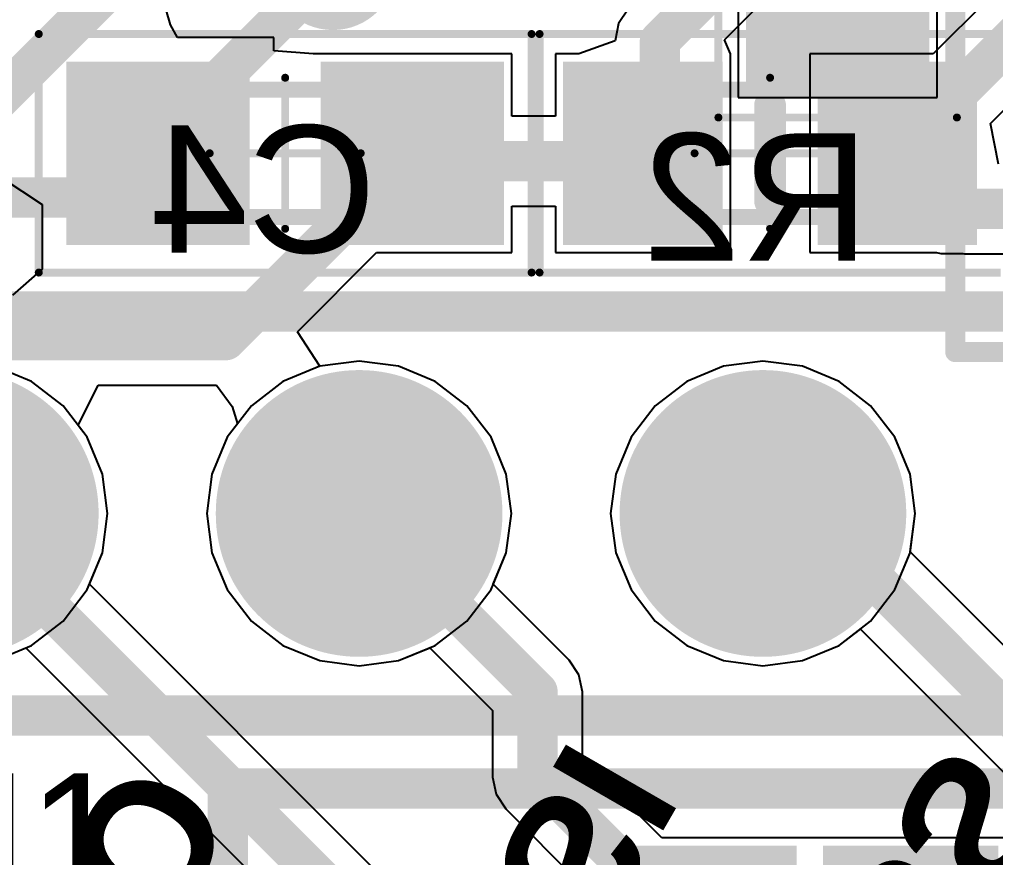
# Model space of a CAD drawing. Header units: inches. Extents: x -2.6 to 46, y -0.6 to 52.9.
# Drawn here: x 16.55 to 22.69, y 40.9 to 46.17 of the extents above; entities that cross this region are included whole.
import ezdxf

# ---------------------------------------------------------------- set-up
doc = ezdxf.new("R2010")
doc.units = ezdxf.units.IN
for name, color, linetype in [('Bottom Layer', 5, 'Continuous'), ('Bottom Overlay', 54, 'Continuous'), ('Bottom Paste', 16, 'Continuous'), ('Bottom Solder', 6, 'Continuous'), ('Mechanical 13', 56, 'Continuous'), ('Mechanical 15', 56, 'Continuous'), ('Multi-Layer', 9, 'Continuous'), ('Top Layer', 1, 'Continuous'), ('Top Overlay', 2, 'Continuous'), ('Top Paste', 8, 'Continuous'), ('Top Solder', 216, 'Continuous')]:
    doc.layers.add(name, color=color, linetype=linetype)
doc.styles.add('Arial', font='', dxfattribs={"height": 0.2})
doc.styles.add('Arial_Bold', font='', dxfattribs={"height": 0.2})
doc.styles.get('Arial').set_extended_font_data('Arial')
doc.styles.get('Arial_Bold').set_extended_font_data('Arial', bold=True)

msp = doc.modelspace()

# ---------------------------------------------------------------- hatches: boundary and pattern name
at = {"layer": 'Bottom Layer'}
h = msp.add_hatch(color=5, dxfattribs=at)
edge = h.paths.add_edge_path()
edge.add_arc((18.52499978, 46.50000098), 0.3999992, 0, 360)
msp.add_hatch(color=5, dxfattribs=at).paths.add_polyline_path([(22.1750001, 45.82499852), (21.22499946, 45.82499852), (21.22499946, 46.77499915999999), (22.1750001, 46.77499915999999)])
h = msp.add_hatch(color=5, dxfattribs=at)
edge = h.paths.add_edge_path()
edge.add_arc((16.15000072, 43.06000024), 0.7999984, 0, 360)
h = msp.add_hatch(color=5, dxfattribs=at)
edge = h.paths.add_edge_path()
edge.add_arc((18.69000072, 43.06000024), 0.7999984, 0, 360)
h = msp.add_hatch(color=5, dxfattribs=at)
edge = h.paths.add_edge_path()
edge.add_arc((21.23000072, 43.06000024), 0.7999984, 0, 360)
at = {"layer": 'Bottom Paste'}
msp.add_hatch(color=16, dxfattribs=at).paths.add_polyline_path([(22.1750001, 45.82499852), (21.22499946, 45.82499852), (21.22499946, 46.77499915999999), (22.1750001, 46.77499915999999)])
at = {"layer": 'Bottom Solder'}
msp.add_hatch(color=6, dxfattribs=at).paths.add_polyline_path([(22.2766001, 45.72339852), (21.12339946, 45.72339852), (21.12339946, 46.87659916), (22.2766001, 46.87659916)])
h = msp.add_hatch(color=6, dxfattribs=at)
edge = h.paths.add_edge_path()
edge.add_arc((16.15000072, 43.06000024), 0.9015983999999999, 0, 360)
h = msp.add_hatch(color=6, dxfattribs=at)
edge = h.paths.add_edge_path()
edge.add_arc((18.69000072, 43.06000024), 0.9015983999999999, 0, 360)
h = msp.add_hatch(color=6, dxfattribs=at)
edge = h.paths.add_edge_path()
edge.add_arc((21.23000072, 43.06000024), 0.9015983999999999, 0, 360)
at = {"layer": 'Multi-Layer'}
h = msp.add_hatch(color=9, dxfattribs=at)
edge = h.paths.add_edge_path()
edge.add_arc((16.15000072, 43.06000024), 0.7999984, 0, 360)
h = msp.add_hatch(color=9, dxfattribs=at)
edge = h.paths.add_edge_path()
edge.add_arc((18.69000072, 43.06000024), 0.7999984, 0, 360)
h = msp.add_hatch(color=9, dxfattribs=at)
edge = h.paths.add_edge_path()
edge.add_arc((21.23000072, 43.06000024), 0.7999984, 0, 360)
at = {"layer": 'Top Layer'}
h = msp.add_hatch(color=1, dxfattribs=at)
edge = h.paths.add_edge_path()
edge.add_arc((18.52499978, 46.50000098), 0.3999992, 0, 360)
for points in [[(16.95000166, 44.8499992), (16.95000166, 45.79999984), (17.9000023, 45.79999984), (17.9000023, 44.8499992)], [(18.550001, 44.8499992), (18.550001, 45.79999984), (19.50000164, 45.79999984), (19.50000164, 44.8499992)], [(20.07500049, 44.8499992), (20.07500049, 45.79999984), (20.87500143, 45.79999984), (20.87500143, 44.8499992)], [(22.47499823, 45.79999984), (22.47499823, 44.8499992), (21.67499729, 44.8499992), (21.67499729, 45.79999984)]]:
    msp.add_hatch(color=1, dxfattribs=at).paths.add_polyline_path(points)
h = msp.add_hatch(color=1, dxfattribs=at)
edge = h.paths.add_edge_path()
edge.add_arc((16.15000072, 43.06000024), 0.7999984, 0, 360)
h = msp.add_hatch(color=1, dxfattribs=at)
edge = h.paths.add_edge_path()
edge.add_arc((18.69000072, 43.06000024), 0.7999984, 0, 360)
h = msp.add_hatch(color=1, dxfattribs=at)
edge = h.paths.add_edge_path()
edge.add_arc((21.23000072, 43.06000024), 0.7999984, 0, 360)
at = {"layer": 'Top Paste'}
for points in [[(16.95000166, 44.8499992), (16.95000166, 45.79999984), (17.9000023, 45.79999984), (17.9000023, 44.8499992)], [(18.550001, 44.8499992), (18.550001, 45.79999984), (19.50000164, 45.79999984), (19.50000164, 44.8499992)], [(20.07500049, 44.8499992), (20.07500049, 45.79999984), (20.87500143, 45.79999984), (20.87500143, 44.8499992)], [(22.47499823, 45.79999984), (22.47499823, 44.8499992), (21.67499729, 44.8499992), (21.67499729, 45.79999984)]]:
    msp.add_hatch(color=8, dxfattribs=at).paths.add_polyline_path(points)
at = {"layer": 'Top Solder'}
for points in [[(16.84840166, 44.7483992), (16.84840166, 45.90159984), (18.0016023, 45.90159984), (18.0016023, 44.7483992)], [(18.448401, 44.7483992), (18.448401, 45.90159984), (19.60160164, 45.90159984), (19.60160164, 44.7483992)], [(19.97340049, 44.7483992), (19.97340049, 45.90159984), (20.97660143, 45.90159984), (20.97660143, 44.7483992)], [(22.57659823, 45.90159984), (22.57659823, 44.7483992), (21.57339729, 44.7483992), (21.57339729, 45.90159984)], [(21.44159923, 40.97159954), (21.44159923, 38.22839954), (20.33839849, 38.22839954), (20.33839849, 40.97159954)], [(22.71159923, 40.97159954), (22.71159923, 38.22839954), (21.60839849, 38.22839954), (21.60839849, 40.97159954)]]:
    msp.add_hatch(color=216, dxfattribs=at).paths.add_polyline_path(points)
h = msp.add_hatch(color=216, dxfattribs=at)
edge = h.paths.add_edge_path()
edge.add_arc((16.15000072, 43.06000024), 0.9015983999999999, 0, 360)
h = msp.add_hatch(color=216, dxfattribs=at)
edge = h.paths.add_edge_path()
edge.add_arc((18.69000072, 43.06000024), 0.9015983999999999, 0, 360)
h = msp.add_hatch(color=216, dxfattribs=at)
edge = h.paths.add_edge_path()
edge.add_arc((21.23000072, 43.06000024), 0.9015983999999999, 0, 360)

# ---------------------------------------------------------------- linework, layer by layer
at = {"layer": 'Bottom Layer'}
for p, q in [((21.07499976, 46.92499632), (21.07499976, 45.67499881999999)), ((22.3249998, 45.67499881999999), (22.3249998, 46.24878227999999)), ((21.07499976, 45.67499881999999), (22.3249998, 45.67499881999999)), ((18.69000072, 44.01819492), (18.44200274, 43.98554575999999)), ((18.9379987, 43.98554575999999), (18.69000072, 44.01819492)), ((21.23000072, 44.01819492), (20.98200274, 43.98554575999999)), ((21.4779987, 43.98554575999999), (21.23000072, 44.01819492)), ((16.62909806, 43.88982078), (16.3979987, 43.98554575999999)), ((18.44200274, 43.98554575999999), (18.21090338, 43.88982078)), ((19.16909806, 43.88982078), (18.9379987, 43.98554575999999)), ((20.98200274, 43.98554575999999), (20.75090338, 43.88982078)), ((21.70909806, 43.88982078), (21.4779987, 43.98554575999999)), ((16.82754572, 43.73754524), (16.62909806, 43.88982078)), ((18.21090338, 43.88982078), (18.01245572, 43.73754524)), ((19.36754572, 43.73754524), (19.16909806, 43.88982078)), ((20.75090338, 43.88982078), (20.55245572, 43.73754524)), ((21.90754572, 43.73754524), (21.70909806, 43.88982078)), ((16.97982126, 43.53909758), (16.82754572, 43.73754524)), ((18.01245572, 43.73754524), (17.86018018, 43.53909758)), ((19.51982126, 43.53909758), (19.36754572, 43.73754524)), ((20.55245572, 43.73754524), (20.40018018, 43.53909758)), ((22.05982126, 43.53909758), (21.90754572, 43.73754524)), ((17.07554624, 43.30799821999999), (16.97982126, 43.53909758)), ((17.86018018, 43.53909758), (17.7644552, 43.30799821999999)), ((19.61554624, 43.30799821999999), (19.51982126, 43.53909758)), ((20.40018018, 43.53909758), (20.3044552, 43.30799821999999)), ((22.15554624, 43.30799821999999), (22.05982126, 43.53909758)), ((17.1081954, 43.06000024), (17.07554624, 43.30799821999999)), ((17.7644552, 43.30799821999999), (17.73180604, 43.06000024)), ((19.6481954, 43.06000024), (19.61554624, 43.30799821999999)), ((20.3044552, 43.30799821999999), (20.27180604, 43.06000024)), ((22.1881954, 43.06000024), (22.15554624, 43.30799821999999)), ((17.07554624, 42.81200226), (17.1081954, 43.06000024)), ((17.73180604, 43.06000024), (17.7644552, 42.81200226)), ((19.61554624, 42.81200226), (19.6481954, 43.06000024)), ((20.27180604, 43.06000024), (20.3044552, 42.81200226)), ((22.15554624, 42.81200226), (22.1881954, 43.06000024)), ((16.97982126, 42.5809029), (17.07554624, 42.81200226)), ((17.7644552, 42.81200226), (17.86018018, 42.5809029)), ((19.51982126, 42.5809029), (19.61554624, 42.81200226)), ((20.3044552, 42.81200226), (20.40018018, 42.5809029)), ((22.05982126, 42.5809029), (22.15554624, 42.81200226)), ((16.82754572, 42.38245524), (16.97982126, 42.5809029)), ((17.86018018, 42.5809029), (18.01245572, 42.38245524)), ((19.36754572, 42.38245524), (19.51982126, 42.5809029)), ((20.40018018, 42.5809029), (20.55245572, 42.38245524)), ((21.90754572, 42.38245524), (22.05982126, 42.5809029)), ((16.62909806, 42.23017969999999), (16.82754572, 42.38245524)), ((18.01245572, 42.38245524), (18.21090338, 42.23017969999999)), ((19.16909806, 42.23017969999999), (19.36754572, 42.38245524)), ((20.55245572, 42.38245524), (20.75090338, 42.23017969999999)), ((21.70909806, 42.23017969999999), (21.90754572, 42.38245524)), ((16.3979987, 42.13445472), (16.62909806, 42.23017969999999)), ((18.21090338, 42.23017969999999), (18.44200274, 42.13445472)), ((18.9379987, 42.13445472), (19.16909806, 42.23017969999999)), ((20.75090338, 42.23017969999999), (20.98200274, 42.13445472)), ((21.4779987, 42.13445472), (21.70909806, 42.23017969999999)), ((18.44200274, 42.13445472), (18.69000072, 42.10180556)), ((18.69000072, 42.10180556), (18.9379987, 42.13445472)), ((20.98200274, 42.13445472), (21.23000072, 42.10180556)), ((21.23000072, 42.10180556), (21.4779987, 42.13445472))]:
    msp.add_line(p, q, dxfattribs=at)
at = {"layer": 'Mechanical 13'}
for points in [[(17.42491816, 44.92491904, 0.0999998, 0.0999998, 0), (17.42491816, 45.72491744, 0.0999998, 0.0999998, 0)], [(17.42491816, 45.72491744, 0.0999998, 0.0999998, 0), (19.02492004, 45.72491744, 0.0999998, 0.0999998, 0)], [(19.02492004, 44.92491904, 0.0999998, 0.0999998, 0), (19.02492004, 45.72491744, 0.0999998, 0.0999998, 0)], [(20.47494762, 44.9251959, 0.0999998, 0.0999998, 0), (20.47494762, 45.72534924, 0.0999998, 0.0999998, 0)], [(20.47499842, 45.72499871999999, 0.0999998, 0.0999998, 0), (22.0750003, 45.72499871999999, 0.0999998, 0.0999998, 0)], [(22.0750003, 44.92500032, 0.0999998, 0.0999998, 0), (22.0750003, 45.72499871999999, 0.0999998, 0.0999998, 0)], [(17.42491816, 44.92491904, 0.0999998, 0.0999998, 0), (19.02492004, 44.92491904, 0.0999998, 0.0999998, 0)], [(20.47499842, 44.92500032, 0.0999998, 0.0999998, 0), (22.0750003, 44.92500032, 0.0999998, 0.0999998, 0)]]:
    msp.add_lwpolyline(points, format="xyseb", dxfattribs=at)
for points in [[(17.39991948, 45.72491744, 0.0499999, 0.0499999, 1), (17.44991684, 45.72491744, 0.0499999, 0.0499999, 1)], [(17.39991948, 45.72491744, 0.0499999, 0.0499999, 1), (17.44991684, 45.72491744, 0.0499999, 0.0499999, 1)], [(18.99992136, 45.72491744, 0.0499999, 0.0499999, 1), (19.04991872, 45.72491744, 0.0499999, 0.0499999, 1)], [(18.99992136, 45.72491744, 0.0499999, 0.0499999, 1), (19.04991872, 45.72491744, 0.0499999, 0.0499999, 1)], [(20.44994894, 45.72534924, 0.0499999, 0.0499999, 1), (20.4999463, 45.72534924, 0.0499999, 0.0499999, 1)], [(20.44999974, 45.72499871999999, 0.0499999, 0.0499999, 1), (20.4999971, 45.72499871999999, 0.0499999, 0.0499999, 1)], [(22.05000162, 45.72499871999999, 0.0499999, 0.0499999, 1), (22.09999898, 45.72499871999999, 0.0499999, 0.0499999, 1)], [(22.05000162, 45.72499871999999, 0.0499999, 0.0499999, 1), (22.09999898, 45.72499871999999, 0.0499999, 0.0499999, 1)], [(17.39991948, 44.92491904, 0.0499999, 0.0499999, 1), (17.44991684, 44.92491904, 0.0499999, 0.0499999, 1)], [(17.39991948, 44.92491904, 0.0499999, 0.0499999, 1), (17.44991684, 44.92491904, 0.0499999, 0.0499999, 1)], [(18.99992136, 44.92491904, 0.0499999, 0.0499999, 1), (19.04991872, 44.92491904, 0.0499999, 0.0499999, 1)], [(18.99992136, 44.92491904, 0.0499999, 0.0499999, 1), (19.04991872, 44.92491904, 0.0499999, 0.0499999, 1)], [(20.44994894, 44.9251959, 0.0499999, 0.0499999, 1), (20.4999463, 44.9251959, 0.0499999, 0.0499999, 1)], [(20.44999974, 44.92500032, 0.0499999, 0.0499999, 1), (20.4999971, 44.92500032, 0.0499999, 0.0499999, 1)], [(22.05000162, 44.92500032, 0.0499999, 0.0499999, 1), (22.09999898, 44.92500032, 0.0499999, 0.0499999, 1)], [(22.05000162, 44.92500032, 0.0499999, 0.0499999, 1), (22.09999898, 44.92500032, 0.0499999, 0.0499999, 1)]]:
    msp.add_lwpolyline(points, format="xyseb", close=True, dxfattribs=at)
at = {"layer": 'Mechanical 15'}
for points in [[(22.44000084, 44.07499948, 0.127, 0.127, 0), (22.44000084, 50.42499948, 0.127, 0.127, 0)], [(20.94999874, 45.54999526, 0.0499999, 0.0499999, 0), (20.94999874, 48.64999414, 0.0499999, 0.0499999, 0)], [(22.45000082, 45.55000034, 0.0499999, 0.0499999, 0), (22.45000082, 48.64999922, 0.0499999, 0.0499999, 0)], [(16.67500094, 46.07500056, 0.0499999, 0.0499999, 0), (16.67500602, 46.07500056, 0.0499999, 0.0499999, 0)], [(16.67500094, 44.57499848, 0.0499999, 0.0499999, 0), (16.67500094, 46.07500056, 0.0499999, 0.0499999, 0)], [(16.67500602, 46.07500056, 0.0499999, 0.0499999, 0), (19.7750049, 46.07500056, 0.0499999, 0.0499999, 0)], [(19.7750049, 44.57499848, 0.0499999, 0.0499999, 0), (19.7750049, 46.07500056, 0.0499999, 0.0499999, 0)], [(19.82499972, 44.57500101999999, 0.0499999, 0.0499999, 0), (19.82499972, 46.07499802, 0.0499999, 0.0499999, 0)], [(19.82499972, 46.07499802, 0.0499999, 0.0499999, 0), (22.724999, 46.07499802, 0.0499999, 0.0499999, 0)], [(18.22500292, 44.8499992, 0.0499999, 0.0499999, 0), (18.22500292, 45.79999729999999, 0.0499999, 0.0499999, 0)], [(21.2750019, 44.8499992, 0.0499999, 0.0499999, 0), (21.2750019, 45.79999729999999, 0.0499999, 0.0499999, 0)], [(20.94999874, 45.54999526, 0.0499999, 0.0499999, 0), (22.45000082, 45.54999526, 0.0499999, 0.0499999, 0)], [(22.45000082, 45.54999526, 0.0499999, 0.0499999, 0), (22.45000082, 45.55000034, 0.0499999, 0.0499999, 0)], [(17.7500026, 45.32499952, 0.0499999, 0.0499999, 0), (18.70000324, 45.32499952, 0.0499999, 0.0499999, 0)], [(20.80000158, 45.32499952, 0.0499999, 0.0499999, 0), (21.75000222, 45.32499952, 0.0499999, 0.0499999, 0)], [(16.67500094, 44.57499848, 0.0499999, 0.0499999, 0), (19.77499982, 44.57499848, 0.0499999, 0.0499999, 0)], [(19.77499982, 44.57499848, 0.0499999, 0.0499999, 0), (19.7750049, 44.57499848, 0.0499999, 0.0499999, 0)], [(19.82499972, 44.57500101999999, 0.0499999, 0.0499999, 0), (22.724999, 44.57500101999999, 0.0499999, 0.0499999, 0)], [(22.44000084, 44.07499948, 0.127, 0.127, 0), (30.06000084, 44.07499948, 0.127, 0.127, 0)], [(17.86499856, 41.32999862, 0.254, 0.254, 0), (45.88999966, 41.32999862, 0.254, 0.254, 0)], [(17.86499856, 20.32999998, 0.254, 0.254, 0), (17.86499856, 41.32999862, 0.254, 0.254, 0)]]:
    msp.add_lwpolyline(points, format="xyseb", dxfattribs=at)
for points in [[(16.6625016, 46.07500056, 0.02499868, 0.02499868, 1), (16.68750028, 46.07500056, 0.02499868, 0.02499868, 1)], [(16.6625016, 46.07500056, 0.02499868, 0.02499868, 1), (16.68750028, 46.07500056, 0.02499868, 0.02499868, 1)], [(16.66250668, 46.07500056, 0.02499868, 0.02499868, 1), (16.68750536, 46.07500056, 0.02499868, 0.02499868, 1)], [(16.66250668, 46.07500056, 0.02499868, 0.02499868, 1), (16.68750536, 46.07500056, 0.02499868, 0.02499868, 1)], [(19.76250556, 46.07500056, 0.02499868, 0.02499868, 1), (19.78750424, 46.07500056, 0.02499868, 0.02499868, 1)], [(19.76250556, 46.07500056, 0.02499868, 0.02499868, 1), (19.78750424, 46.07500056, 0.02499868, 0.02499868, 1)], [(19.81250038, 46.07499802, 0.02499868, 0.02499868, 1), (19.83749906, 46.07499802, 0.02499868, 0.02499868, 1)], [(19.81250038, 46.07499802, 0.02499868, 0.02499868, 1), (19.83749906, 46.07499802, 0.02499868, 0.02499868, 1)], [(18.21250358, 45.79999729999999, 0.02499868, 0.02499868, 1), (18.23750226, 45.79999729999999, 0.02499868, 0.02499868, 1)], [(21.26250256, 45.79999729999999, 0.02499868, 0.02499868, 1), (21.28750124, 45.79999729999999, 0.02499868, 0.02499868, 1)], [(20.9374994, 45.54999526, 0.02499868, 0.02499868, 1), (20.96249808, 45.54999526, 0.02499868, 0.02499868, 1)], [(20.9374994, 45.54999526, 0.02499868, 0.02499868, 1), (20.96249808, 45.54999526, 0.02499868, 0.02499868, 1)], [(22.43750148, 45.55000034, 0.02499868, 0.02499868, 1), (22.46250016, 45.55000034, 0.02499868, 0.02499868, 1)], [(22.43750148, 45.55000034, 0.02499868, 0.02499868, 1), (22.46250016, 45.55000034, 0.02499868, 0.02499868, 1)], [(22.43750148, 45.54999526, 0.02499868, 0.02499868, 1), (22.46250016, 45.54999526, 0.02499868, 0.02499868, 1)], [(22.43750148, 45.54999526, 0.02499868, 0.02499868, 1), (22.46250016, 45.54999526, 0.02499868, 0.02499868, 1)], [(17.73750326, 45.32499952, 0.02499868, 0.02499868, 1), (17.76250194, 45.32499952, 0.02499868, 0.02499868, 1)], [(18.6875039, 45.32499952, 0.02499868, 0.02499868, 1), (18.71250258, 45.32499952, 0.02499868, 0.02499868, 1)], [(20.78750224, 45.32499952, 0.02499868, 0.02499868, 1), (20.81250092, 45.32499952, 0.02499868, 0.02499868, 1)], [(21.73750288, 45.32499952, 0.02499868, 0.02499868, 1), (21.76250156, 45.32499952, 0.02499868, 0.02499868, 1)], [(18.21250358, 44.8499992, 0.02499868, 0.02499868, 1), (18.23750226, 44.8499992, 0.02499868, 0.02499868, 1)], [(21.26250256, 44.8499992, 0.02499868, 0.02499868, 1), (21.28750124, 44.8499992, 0.02499868, 0.02499868, 1)], [(16.6625016, 44.57499848, 0.02499868, 0.02499868, 1), (16.68750028, 44.57499848, 0.02499868, 0.02499868, 1)], [(16.6625016, 44.57499848, 0.02499868, 0.02499868, 1), (16.68750028, 44.57499848, 0.02499868, 0.02499868, 1)], [(19.76250048, 44.57499848, 0.02499868, 0.02499868, 1), (19.78749916, 44.57499848, 0.02499868, 0.02499868, 1)], [(19.76250048, 44.57499848, 0.02499868, 0.02499868, 1), (19.78749916, 44.57499848, 0.02499868, 0.02499868, 1)], [(19.76250556, 44.57499848, 0.02499868, 0.02499868, 1), (19.78750424, 44.57499848, 0.02499868, 0.02499868, 1)], [(19.76250556, 44.57499848, 0.02499868, 0.02499868, 1), (19.78750424, 44.57499848, 0.02499868, 0.02499868, 1)], [(19.81250038, 44.57500101999999, 0.02499868, 0.02499868, 1), (19.83749906, 44.57500101999999, 0.02499868, 0.02499868, 1)], [(19.81250038, 44.57500101999999, 0.02499868, 0.02499868, 1), (19.83749906, 44.57500101999999, 0.02499868, 0.02499868, 1)], [(22.40825084, 44.07499948, 0.0635, 0.0635, 1), (22.47175084, 44.07499948, 0.0635, 0.0635, 1)], [(22.40825084, 44.07499948, 0.0635, 0.0635, 1), (22.47175084, 44.07499948, 0.0635, 0.0635, 1)], [(17.80149856, 41.32999862, 0.127, 0.127, 1), (17.92849856, 41.32999862, 0.127, 0.127, 1)], [(17.80149856, 41.32999862, 0.127, 0.127, 1), (17.92849856, 41.32999862, 0.127, 0.127, 1)]]:
    msp.add_lwpolyline(points, format="xyseb", close=True, dxfattribs=at)
at = {"layer": 'Top Layer'}
for p, q in [((20.98821812, 46.03880302), (21.6675716, 46.71815904)), ((17.50442016, 46.13191942), (17.4527464, 46.30799984)), ((22.64257346, 46.29198767999999), (22.30058278, 45.94999953999999)), ((20.38258306, 46.23199796), (20.32136144, 46.14037253999999)), ((17.54858822, 46.05399984), (17.50442016, 46.13191942)), ((20.32136144, 46.14037253999999), (20.29986034, 46.032293)), ((18.1540023, 46.05399984), (17.54858822, 46.05399984)), ((18.1540023, 45.96931624), (18.1540023, 46.05399984)), ((20.29986034, 46.032293), (20.07260654, 45.94999953999999)), ((21.0250024, 45.949997), (20.98821812, 46.03880302)), ((18.40000384, 45.95000208), (18.1540023, 45.96931624)), ((18.40000384, 45.94999953999999), (18.40000384, 45.95000208)), ((19.65000134, 45.94999953999999), (18.40000384, 45.94999953999999)), ((19.65000134, 45.5574273), (19.65000134, 45.94999953999999)), ((20.07260654, 45.94999953999999), (19.92500206, 45.94999953999999)), ((19.92500206, 45.94999953999999), (19.92500206, 45.5574273)), ((21.02499986, 44.6999995), (21.02499986, 45.949997)), ((21.02499986, 45.949997), (21.0250024, 45.949997)), ((22.30058278, 45.94999953999999), (21.52499886, 45.94999953999999)), ((21.52499886, 45.94999953999999), (21.52499886, 44.6999995)), ((22.66084114, 45.5114279), (23.12470102, 45.97529032)), ((19.92500206, 45.5574273), (19.65000134, 45.5574273)), ((22.71153446, 45.2574279), (22.66084114, 45.5114279)), ((16.44199912, 45.1713727), (16.69600166, 45.00389526)), ((16.69600166, 45.00389526), (16.69600166, 44.59600174)), ((19.65000134, 44.6999995), (19.65000134, 44.99257194)), ((19.65000134, 44.99257194), (19.92500206, 44.99257194)), ((19.92500206, 44.99257194), (19.92500206, 44.6999995)), ((18.30182776, 44.20241095999999), (18.79941376, 44.6999995)), ((18.79941376, 44.6999995), (19.65000134, 44.6999995)), ((19.92500206, 44.6999995), (21.02499986, 44.6999995)), ((21.52499886, 44.6999995), (22.32070974, 44.6999995)), ((22.32070974, 44.6999995), (22.3479995, 44.69457152)), ((22.3479995, 44.69457152), (22.48672922, 44.69457152)), ((22.48672922, 44.69457152), (22.49679016, 44.69257)), ((22.49679016, 44.69257), (22.49680286, 44.69257254)), ((22.49680286, 44.69257254), (24.27801342, 44.69257254)), ((16.69600166, 44.59600174), (16.50975362, 44.43242828)), ((18.44200528, 43.98554575999999), (18.30182776, 44.20241095999999)), ((18.69000072, 44.01819492), (18.44200528, 43.98554575999999)), ((18.9379987, 43.98554575999999), (18.69000072, 44.01819492)), ((21.23000072, 44.01819492), (20.98200274, 43.98554575999999)), ((21.4779987, 43.98554575999999), (21.23000072, 44.01819492)), ((19.16909806, 43.88982078), (18.9379987, 43.98554575999999)), ((20.98200274, 43.98554575999999), (20.75090338, 43.88982078)), ((21.70909806, 43.88982078), (21.4779987, 43.98554575999999)), ((16.9226738, 43.61357292), (17.0479339, 43.86757292)), ((17.0479339, 43.86757292), (17.79206754, 43.86757292)), ((17.79206754, 43.86757292), (17.89157204, 43.73219091999999)), ((19.36754572, 43.73754524), (19.16909806, 43.88982078)), ((20.75090338, 43.88982078), (20.55245572, 43.73754524)), ((21.90754572, 43.73754524), (21.70909806, 43.88982078)), ((17.89157204, 43.73219091999999), (17.9249451, 43.62350178)), ((19.51982126, 43.53909758), (19.36754572, 43.73754524)), ((20.55245572, 43.73754524), (20.40018018, 43.53909758)), ((22.05982126, 43.53909758), (21.90754572, 43.73754524)), ((16.97982126, 43.53909758), (16.9226738, 43.61357292)), ((17.9249451, 43.62350178), (17.86018018, 43.53909758)), ((17.07554624, 43.30799821999999), (16.97982126, 43.53909758)), ((17.86018018, 43.53909758), (17.7644552, 43.30799821999999)), ((19.61554624, 43.30799821999999), (19.51982126, 43.53909758)), ((20.40018018, 43.53909758), (20.3044552, 43.30799821999999)), ((22.15554624, 43.30799821999999), (22.05982126, 43.53909758)), ((17.1081954, 43.06000024), (17.07554624, 43.30799821999999)), ((17.7644552, 43.30799821999999), (17.73180604, 43.06000024)), ((19.6481954, 43.06000024), (19.61554624, 43.30799821999999)), ((20.3044552, 43.30799821999999), (20.27180604, 43.06000024)), ((22.1881954, 43.06000024), (22.15554624, 43.30799821999999)), ((17.07554624, 42.81200226), (17.1081954, 43.06000024)), ((17.73180604, 43.06000024), (17.7644552, 42.81200226)), ((19.61554624, 42.81200226), (19.6481954, 43.06000024)), ((20.27180604, 43.06000024), (20.3044552, 42.81200226)), ((22.1563438, 42.81806778), (22.1881954, 43.06000024)), ((16.99408336, 42.6153326), (17.07554624, 42.81200226)), ((17.7644552, 42.81200226), (17.86018018, 42.5809029)), ((19.53408336, 42.6153326), (19.61554624, 42.81200226)), ((20.3044552, 42.81200226), (20.40018018, 42.5809029)), ((23.72469982, 41.24971176), (22.1563438, 42.81806778)), ((19.56972464, 40.03969132), (16.99408336, 42.6153326)), ((20.01169988, 42.13771354), (19.53408336, 42.6153326)), ((17.86018018, 42.5809029), (18.01245572, 42.38245524)), ((20.40018018, 42.5809029), (20.55245572, 42.38245524)), ((18.01245572, 42.38245524), (18.21090338, 42.23017969999999)), ((20.55245572, 42.38245524), (20.75090338, 42.23017969999999)), ((21.70909806, 42.23017969999999), (21.8428062, 42.33277792)), ((21.8428062, 42.33277792), (23.24257226, 40.9330144)), ((16.3979987, 42.13445472), (16.59466836, 42.2159176)), ((16.59466836, 42.2159176), (19.08758946, 39.72299649999999)), ((18.21090338, 42.23017969999999), (18.44200274, 42.13445472)), ((18.9379987, 42.13445472), (19.13466836, 42.2159176)), ((19.13466836, 42.2159176), (19.52957232, 41.82101617999999)), ((20.75090338, 42.23017969999999), (20.98200274, 42.13445472)), ((21.4779987, 42.13445472), (21.70909806, 42.23017969999999)), ((18.44200274, 42.13445472), (18.69000072, 42.10180556)), ((18.69000072, 42.10180556), (18.9379987, 42.13445472)), ((20.0117075, 42.13770846), (20.01169988, 42.13771354)), ((20.07292912, 42.0460805), (20.0117075, 42.13770846)), ((20.98200274, 42.13445472), (21.23000072, 42.10180556)), ((21.23000072, 42.10180556), (21.4779987, 42.13445472)), ((20.09442768, 41.93800096), (20.07292912, 42.0460805)), ((20.09442768, 41.51898732), (20.09442768, 41.93800096)), ((19.52957232, 41.82101617999999), (19.52957232, 41.4020127)), ((20.59341576, 41.01999924), (20.09442768, 41.51898732)), ((19.52957232, 41.4020127), (19.52956978, 41.40199999999999)), ((19.52956978, 41.40199999999999), (19.55107088, 41.29391792)), ((19.55107088, 41.29391792), (19.6122925, 41.2022925)), ((19.6122925, 41.2022925), (20.29000006, 40.52458494)), ((21.48999258, 41.01999924), (20.59341576, 41.01999924)), ((21.56000514, 41.02000432), (21.48999258, 41.02000432)), ((21.48999258, 41.02000432), (21.48999258, 41.01999924)), ((21.56000514, 41.01999924), (21.56000514, 41.02000432)), ((22.75999766, 41.01999924), (21.56000514, 41.01999924))]:
    msp.add_line(p, q, dxfattribs=at)
for points in [[(20.58229056, 46.03229046, 0.254, 0.254, 0), (21.46787172, 46.91787162, 0.254, 0.254, 0)], [(16.40826538, 45.65000014, 0.254, 0.254, 0), (17.22699628, 46.46873103999999, 0.254, 0.254, 0)], [(17.7730023, 45.7480035, 0.254, 0.254, 0), (18.52499978, 46.50000098, 0.254, 0.254, 0)], [(22.42299808, 45.67299984, 0.254, 0.254, 0), (22.92500114, 46.1750029, 0.254, 0.254, 0)], [(20.58229056, 45.53229146, 0.254, 0.254, 0), (20.58229056, 46.03229046, 0.254, 0.254, 0)], [(17.7730023, 45.67299984, 0.254, 0.254, 0), (17.7730023, 45.7480035, 0.254, 0.254, 0)], [(17.42500198, 45.32499952, 0.254, 0.254, 0), (17.7730023, 45.67299984, 0.254, 0.254, 0)], [(22.07499776, 45.3999981, 0.254, 0.254, 0), (22.3479995, 45.67299984, 0.254, 0.254, 0)], [(22.3479995, 45.67299984, 0.254, 0.254, 0), (22.42299808, 45.67299984, 0.254, 0.254, 0)], [(22.07499776, 45.25000094, 0.254, 0.254, 0), (22.07499776, 45.3999981, 0.254, 0.254, 0)], [(17.1461811, 45.04617863999999, 0.254, 0.254, 0), (17.42500198, 45.32499952, 0.254, 0.254, 0)], [(17.8500024, 44.1500006, 0.254, 0.254, 0), (19.02500132, 45.32499952, 0.254, 0.254, 0)], [(19.02500132, 45.27499962, 0.254, 0.254, 0), (20.25000014, 45.27499962, 0.254, 0.254, 0)], [(22.07499776, 45.25000094, 0.254, 0.254, 0), (22.3479995, 44.97699919999999, 0.254, 0.254, 0)], [(16.47699778, 45.04617863999999, 0.254, 0.254, 0), (17.1461811, 45.04617863999999, 0.254, 0.254, 0)], [(22.3479995, 44.97699919999999, 0.254, 0.254, 0), (22.49479118, 44.97699919999999, 0.254, 0.254, 0)], [(22.49479118, 44.97699919999999, 0.254, 0.254, 0), (22.49679016, 44.97500022, 0.254, 0.254, 0)], [(22.49679016, 44.97500022, 0.254, 0.254, 0), (24.39500074, 44.97500022, 0.254, 0.254, 0)], [(15.39999968, 44.1500006, 0.254, 0.254, 0), (17.8500024, 44.1500006, 0.254, 0.254, 0)], [(16.15000072, 43.06000024, 0.254, 0.254, 0), (19.37001714, 39.83998381999999, 0.254, 0.254, 0)], [(18.69000072, 43.06000024, 0.254, 0.254, 0), (19.812, 41.93800096, 0.254, 0.254, 0)], [(21.23000072, 43.06000024, 0.254, 0.254, 0), (21.51499888, 43.06000024, 0.254, 0.254, 0)], [(21.51499888, 43.06000024, 0.254, 0.254, 0), (23.52499994, 41.04999918, 0.254, 0.254, 0)], [(19.812, 41.40199999999999, 0.254, 0.254, 0), (19.812, 41.93800096, 0.254, 0.254, 0)], [(19.812, 41.40199999999999, 0.254, 0.254, 0), (20.88999886, 40.32400114, 0.254, 0.254, 0)]]:
    msp.add_lwpolyline(points, format="xyseb", dxfattribs=at)
for points in [[(20.51879056, 46.03229046, 0.127, 0.127, 1), (20.64579056, 46.03229046, 0.127, 0.127, 1)], [(20.51879056, 46.03229046, 0.127, 0.127, 1), (20.64579056, 46.03229046, 0.127, 0.127, 1)], [(17.7095023, 45.7480035, 0.127, 0.127, 1), (17.8365023, 45.7480035, 0.127, 0.127, 1)], [(17.7095023, 45.7480035, 0.127, 0.127, 1), (17.8365023, 45.7480035, 0.127, 0.127, 1)], [(17.7095023, 45.67299984, 0.127, 0.127, 1), (17.8365023, 45.67299984, 0.127, 0.127, 1)], [(17.7095023, 45.67299984, 0.127, 0.127, 1), (17.8365023, 45.67299984, 0.127, 0.127, 1)], [(22.2844995, 45.67299984, 0.127, 0.127, 1), (22.4114995, 45.67299984, 0.127, 0.127, 1)], [(22.2844995, 45.67299984, 0.127, 0.127, 1), (22.4114995, 45.67299984, 0.127, 0.127, 1)], [(22.35949808, 45.67299984, 0.127, 0.127, 1), (22.48649808, 45.67299984, 0.127, 0.127, 1)], [(22.35949808, 45.67299984, 0.127, 0.127, 1), (22.48649808, 45.67299984, 0.127, 0.127, 1)], [(20.51879056, 45.53229146, 0.127, 0.127, 1), (20.64579056, 45.53229146, 0.127, 0.127, 1)], [(22.01149776, 45.3999981, 0.127, 0.127, 1), (22.13849776, 45.3999981, 0.127, 0.127, 1)], [(22.01149776, 45.3999981, 0.127, 0.127, 1), (22.13849776, 45.3999981, 0.127, 0.127, 1)], [(17.36150198, 45.32499952, 0.127, 0.127, 1), (17.48850198, 45.32499952, 0.127, 0.127, 1)], [(17.36150198, 45.32499952, 0.127, 0.127, 1), (17.48850198, 45.32499952, 0.127, 0.127, 1)], [(18.96150132, 45.32499952, 0.127, 0.127, 1), (19.08850132, 45.32499952, 0.127, 0.127, 1)], [(18.96150132, 45.27499962, 0.127, 0.127, 1), (19.08850132, 45.27499962, 0.127, 0.127, 1)], [(20.18650014, 45.27499962, 0.127, 0.127, 1), (20.31350014, 45.27499962, 0.127, 0.127, 1)], [(22.01149776, 45.25000094, 0.127, 0.127, 1), (22.13849776, 45.25000094, 0.127, 0.127, 1)], [(22.01149776, 45.25000094, 0.127, 0.127, 1), (22.13849776, 45.25000094, 0.127, 0.127, 1)], [(16.41349778, 45.04617863999999, 0.127, 0.127, 1), (16.54049778, 45.04617863999999, 0.127, 0.127, 1)], [(17.0826811, 45.04617863999999, 0.127, 0.127, 1), (17.2096811, 45.04617863999999, 0.127, 0.127, 1)], [(17.0826811, 45.04617863999999, 0.127, 0.127, 1), (17.2096811, 45.04617863999999, 0.127, 0.127, 1)], [(22.2844995, 44.97699919999999, 0.127, 0.127, 1), (22.4114995, 44.97699919999999, 0.127, 0.127, 1)], [(22.2844995, 44.97699919999999, 0.127, 0.127, 1), (22.4114995, 44.97699919999999, 0.127, 0.127, 1)], [(22.43129118, 44.97699919999999, 0.127, 0.127, 1), (22.55829118, 44.97699919999999, 0.127, 0.127, 1)], [(22.43129118, 44.97699919999999, 0.127, 0.127, 1), (22.55829118, 44.97699919999999, 0.127, 0.127, 1)], [(22.43329016, 44.97500022, 0.127, 0.127, 1), (22.56029016, 44.97500022, 0.127, 0.127, 1)], [(22.43329016, 44.97500022, 0.127, 0.127, 1), (22.56029016, 44.97500022, 0.127, 0.127, 1)], [(17.7865024, 44.1500006, 0.127, 0.127, 1), (17.9135024, 44.1500006, 0.127, 0.127, 1)], [(17.7865024, 44.1500006, 0.127, 0.127, 1), (17.9135024, 44.1500006, 0.127, 0.127, 1)], [(18.62650072, 43.06000024, 0.127, 0.127, 1), (18.75350072, 43.06000024, 0.127, 0.127, 1)], [(21.16650072, 43.06000024, 0.127, 0.127, 1), (21.29350072, 43.06000024, 0.127, 0.127, 1)], [(21.45149888, 43.06000024, 0.127, 0.127, 1), (21.57849888, 43.06000024, 0.127, 0.127, 1)], [(21.45149888, 43.06000024, 0.127, 0.127, 1), (21.57849888, 43.06000024, 0.127, 0.127, 1)], [(19.7485, 41.93800096, 0.127, 0.127, 1), (19.8755, 41.93800096, 0.127, 0.127, 1)], [(19.7485, 41.93800096, 0.127, 0.127, 1), (19.8755, 41.93800096, 0.127, 0.127, 1)], [(19.7485, 41.40199999999999, 0.127, 0.127, 1), (19.8755, 41.40199999999999, 0.127, 0.127, 1)], [(19.7485, 41.40199999999999, 0.127, 0.127, 1), (19.8755, 41.40199999999999, 0.127, 0.127, 1)]]:
    msp.add_lwpolyline(points, format="xyseb", close=True, dxfattribs=at)
at = {"layer": 'Top Overlay'}
for points in [[(21.27499936, 45.02500012, 0.1999996, 0.1999996, 0), (21.27499936, 45.62499892, 0.1999996, 0.1999996, 0)], [(14.88000072, 44.33000024, 0.254, 0.254, 0), (25.04000072, 44.33000024, 0.254, 0.254, 0)], [(14.88000072, 41.79000024, 0.254, 0.254, 0), (25.04000072, 41.79000024, 0.254, 0.254, 0)]]:
    msp.add_lwpolyline(points, format="xyseb", dxfattribs=at)
for points in [[(21.22499946, 45.62499892, 0.0999998, 0.0999998, 1), (21.32499926, 45.62499892, 0.0999998, 0.0999998, 1)], [(21.22499946, 45.02500012, 0.0999998, 0.0999998, 1), (21.32499926, 45.02500012, 0.0999998, 0.0999998, 1)]]:
    msp.add_lwpolyline(points, format="xyseb", close=True, dxfattribs=at)

# ---------------------------------------------------------------- texts
at = {"layer": 'Bottom Overlay', "style": 'Arial', "text_generation_flag": 2}
for s, p in [('C4', (18.79941376, 44.6999995)), ('R2', (21.89999938, 44.64999959999999))]:
    msp.add_text(s, height=0.8000009399999999, dxfattribs=at).set_placement(p)
at = {"layer": 'Bottom Overlay', "style": 'Arial_Bold', "text_generation_flag": 2}
for s, p in [('MOSI', (18.6000009, 39.19767116)), ('SS', (21.6250012, 40.35199956)), ('MISO', (15.79999888, 39.08223831999999))]:
    msp.add_text(s, height=0.8000009399999999, rotation=240, dxfattribs=at).set_placement(p)
at = {"layer": 'Top Overlay', "style": 'Arial'}
msp.add_text('M1', height=0.8000009399999999, dxfattribs=at).set_placement((15.6750004, 40.62499876))

doc.saveas('drawing.dxf')
